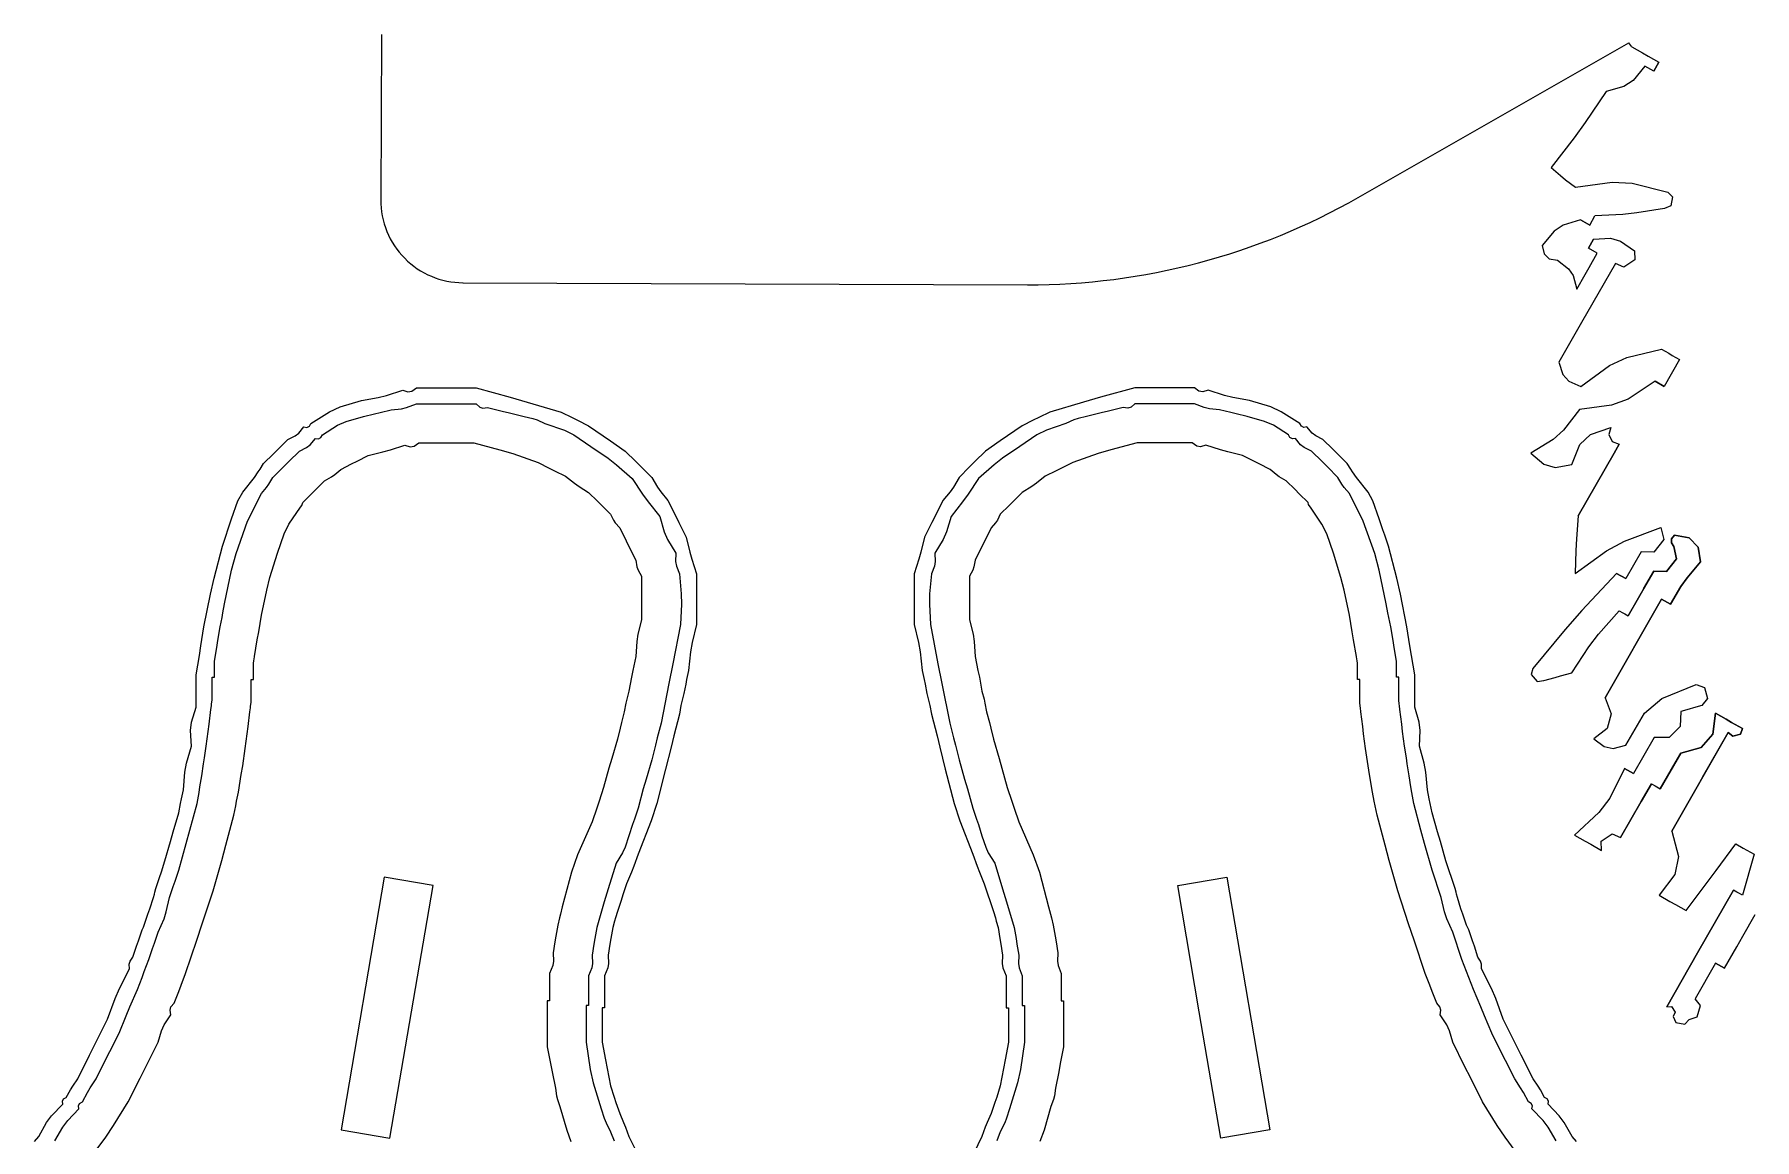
# Model space of a CAD drawing. Extents: x 345 to 1105, y -96 to 291.
# Drawn here: x 631.8 to 735.8, y 16.6 to 83.5 of the extents above; entities that cross this region are included whole.
import ezdxf

# ---------------------------------------------------------------- set-up
doc = ezdxf.new("R2010")
doc.units = 0
doc.header["$LTSCALE"] = 0.40404
doc.header["$MEASUREMENT"] = 0
doc.layers.get('0').update_dxf_attribs({"linetype": 'CONTINUOUS'})
doc.layers.add('2', color=7, linetype='CONTINUOUS', true_color=0xffffff)

msp = doc.modelspace()

# ---------------------------------------------------------------- linework, layer by layer
for p, q in [((728.42, 82.75), (728.23, 83)), ((728.42, 82.75), (729.07, 82.38)), ((729.07, 82.38), (729.4, 82.19)), ((729.2, 81.59), (728.49, 80.72)), ((729.74, 81.28), (729.2, 81.59)), ((729.4, 82.19), (730.05, 81.82)), ((730.05, 81.82), (729.74, 81.28)), ((729.74, 81.28), (730.05, 81.82)), ((730.05, 81.82), (729.74, 81.28)), ((727.94, 80.36), (726.87, 80.04)), ((728.49, 80.72), (727.94, 80.36)), ((726.87, 80.04), (725.6, 78.17)), ((725.6, 78.17), (724.93, 77.25)), ((724.93, 77.25), (723.54, 75.46)), ((723.54, 75.46), (724.11, 74.96)), ((724.11, 74.96), (724.4, 74.71)), ((724.4, 74.71), (725.01, 74.26)), ((725.01, 74.26), (727.23, 74.57)), ((727.23, 74.57), (728.43, 74.5)), ((728.43, 74.5), (730.6, 73.95)), ((730.6, 73.95), (730.88, 73.68)), ((730.4, 72.98), (728.73, 72.7)), ((730.77, 73.13), (730.4, 72.98)), ((730.88, 73.68), (730.77, 73.13)), ((724.26, 71.96), (723.71, 71.59)), ((725.32, 72.28), (724.26, 71.96)), ((725.87, 71.97), (725.32, 72.28)), ((725.32, 72.28), (725.87, 71.97)), ((725.87, 71.97), (725.32, 72.28)), ((725.87, 71.97), (726.18, 72.52)), ((727.88, 72.61), (726.18, 72.52)), ((728.73, 72.7), (727.88, 72.61)), ((723.71, 71.59), (723, 70.73)), ((725.79, 70.58), (726.1, 71.12)), ((726.1, 71.12), (725.79, 70.58)), ((725.79, 70.58), (726.1, 71.12)), ((726.1, 71.12), (727.13, 71.17)), ((727.13, 71.17), (727.73, 71)), ((727.73, 71), (728.58, 70.42)), ((723, 70.73), (723.11, 70.23)), ((723.11, 70.23), (723.42, 69.93)), ((723.42, 69.93), (723.93, 69.84)), ((723.93, 69.84), (724.59, 69.33)), ((726.33, 70.27), (725.79, 70.58)), ((725.84, 69.4), (726.33, 70.27)), ((728.59, 69.87), (727.93, 69.43)), ((728.58, 70.42), (728.59, 69.87)), ((724.59, 69.33), (724.87, 68.91)), ((724.87, 68.91), (725.09, 68.1)), ((725.09, 68.1), (725.59, 68.97)), ((725.59, 68.97), (725.84, 69.4)), ((727.42, 69.65), (726.06, 67.26)), ((727.93, 69.43), (727.42, 69.65)), ((726.06, 67.26), (725.37, 66.07)), ((725.37, 66.07), (724.01, 63.68)), ((724.01, 63.68), (724.24, 62.92)), ((727.07, 63.47), (728.12, 63.96)), ((728.12, 63.96), (730.21, 64.46)), ((730.21, 64.46), (730.65, 64.21)), ((731.3, 63.84), (730.37, 62.21)), ((730.65, 64.21), (730.86, 64.08)), ((730.86, 64.08), (731.3, 63.84)), ((724.24, 62.92), (724.6, 62.52)), ((724.6, 62.52), (725.33, 62.21)), ((725.33, 62.21), (727.07, 63.47)), ((729.83, 62.52), (728.19, 61.44)), ((730.37, 62.21), (729.83, 62.52)), ((729.83, 62.52), (730.37, 62.21)), ((730.37, 62.21), (729.83, 62.52)), ((728.19, 61.44), (727.19, 61.07)), ((725.25, 60.81), (724.28, 59.56)), ((727.19, 61.07), (725.25, 60.81)), ((724.28, 59.56), (723.65, 59)), ((725.92, 59.3), (727.15, 59.72)), ((727.15, 59.72), (727.02, 59.29)), ((723.65, 59), (722.31, 58.17)), ((724.79, 57.48), (725.27, 58.69)), ((725.27, 58.69), (725.92, 59.3)), ((727.02, 59.29), (727.23, 58.87)), ((727.23, 58.87), (727.66, 58.72)), ((727.66, 58.72), (727.35, 58.17)), ((727.35, 58.17), (727.66, 58.72)), ((727.66, 58.72), (727.35, 58.17)), ((722.31, 58.17), (723.09, 57.5)), ((723.09, 57.5), (723.77, 57.31)), ((723.77, 57.31), (724.79, 57.48)), ((727.35, 58.17), (725.18, 54.37)), ((725.18, 54.37), (727.35, 58.17)), ((727.35, 58.17), (725.18, 54.37)), ((725.18, 54.37), (725.06, 52.98)), ((727.97, 52.85), (730.18, 53.68)), ((730.18, 53.68), (730.35, 52.94)), ((730.82, 52.99), (730.99, 53.21)), ((730.99, 53.21), (730.82, 52.99)), ((730.99, 53.21), (731.89, 53.05)), ((731.89, 53.05), (730.99, 53.21)), ((725.02, 52.28), (724.98, 50.89)), ((724.98, 50.89), (726.89, 52.27)), ((725.06, 52.98), (725.02, 52.28)), ((726.89, 52.27), (727.97, 52.85)), ((728.98, 52.2), (728.05, 50.58)), ((729.74, 52.18), (728.98, 52.2)), ((730.35, 52.94), (729.74, 52.18)), ((730.81, 52.75), (730.82, 52.99)), ((730.82, 52.99), (730.81, 52.75)), ((730.95, 52.52), (730.81, 52.75)), ((730.81, 52.75), (730.95, 52.52)), ((731.13, 51.78), (730.95, 52.52)), ((730.95, 52.52), (731.13, 51.78)), ((731.89, 53.05), (732.44, 52.48)), ((732.44, 52.48), (731.89, 53.05)), ((732.44, 52.48), (732.58, 51.59)), ((732.58, 51.59), (732.44, 52.48)), ((728.82, 49.41), (729.75, 51.04)), ((729.75, 51.04), (728.82, 49.41)), ((728.82, 49.41), (729.75, 51.04)), ((729.75, 51.04), (729.13, 49.96)), ((729.13, 49.96), (729.75, 51.04)), ((729.75, 51.04), (729.13, 49.96)), ((729.75, 51.04), (730.51, 51.02)), ((730.51, 51.02), (729.75, 51.04)), ((730.51, 51.02), (731.13, 51.78)), ((731.13, 51.78), (730.51, 51.02)), ((732.58, 51.59), (731.76, 50.63)), ((731.76, 50.63), (732.58, 51.59)), ((727.5, 50.89), (725.4, 48.65)), ((728.05, 50.58), (727.5, 50.89)), ((727.5, 50.89), (728.05, 50.58)), ((728.05, 50.58), (727.5, 50.89)), ((731.39, 50.11), (730.76, 49.03)), ((730.76, 49.03), (731.39, 50.11)), ((731.76, 50.63), (731.39, 50.11)), ((731.39, 50.11), (731.76, 50.63)), ((730.22, 49.34), (726.81, 43.37)), ((726.81, 43.37), (730.22, 49.34)), ((730.22, 49.34), (726.81, 43.37)), ((728.2, 48.33), (728.82, 49.41)), ((728.82, 49.41), (728.2, 48.33)), ((728.2, 48.33), (728.82, 49.41)), ((730.76, 49.03), (730.22, 49.34)), ((730.22, 49.34), (730.76, 49.03)), ((730.76, 49.03), (730.22, 49.34)), ((725.4, 48.65), (724.39, 47.5)), ((726.4, 47.22), (727.66, 48.64)), ((727.66, 48.64), (727.88, 48.51)), ((727.88, 48.51), (727.99, 48.45)), ((727.99, 48.45), (728.2, 48.33)), ((724.39, 47.5), (722.43, 45.15)), ((725.82, 46.46), (726.4, 47.22)), ((724.79, 44.88), (725.82, 46.46)), ((722.43, 45.15), (722.32, 44.77)), ((722.32, 44.77), (722.7, 44.35)), ((724.11, 44.69), (724.79, 44.88)), ((722.7, 44.35), (723.09, 44.41)), ((723.09, 44.41), (723.77, 44.6)), ((723.77, 44.6), (724.11, 44.69)), ((730.23, 43.33), (732.31, 44.18)), ((732.31, 44.18), (732.81, 43.99)), ((732.81, 43.99), (732.99, 43.32)), ((726.81, 43.37), (727.17, 42.4)), ((729.19, 42.44), (730.23, 43.33)), ((731.89, 42.69), (731.38, 42.55)), ((732.15, 42.76), (731.89, 42.69)), ((732.66, 42.9), (732.15, 42.76)), ((732.99, 43.32), (732.66, 42.9)), ((727.17, 42.4), (726.92, 41.52)), ((728.05, 40.5), (729.19, 42.44)), ((731.35, 41.64), (730.67, 40.97)), ((731.38, 42.55), (731.35, 41.64)), ((733.32, 41.17), (733.48, 42.44)), ((733.48, 42.44), (733.32, 41.17)), ((733.48, 42.44), (734.13, 42.07)), ((734.13, 42.07), (733.48, 42.44)), ((734.13, 42.07), (734.45, 41.88)), ((734.45, 41.88), (734.13, 42.07)), ((734.45, 41.88), (735.11, 41.51)), ((735.11, 41.51), (734.45, 41.88)), ((726.92, 41.52), (726.11, 40.88)), ((726.11, 40.88), (726.75, 40.42)), ((729.76, 40.96), (728.52, 38.79)), ((730.67, 40.97), (729.76, 40.96)), ((734.25, 41.27), (730.84, 35.3)), ((730.84, 35.3), (734.25, 41.27)), ((734.25, 41.27), (730.84, 35.3)), ((732.62, 40.36), (733.32, 41.17)), ((733.32, 41.17), (732.62, 40.36)), ((732.7, 38.56), (734.25, 41.27)), ((734.25, 41.27), (732.7, 38.56)), ((732.7, 38.56), (734.25, 41.27)), ((734.52, 41.04), (734.25, 41.27)), ((734.25, 41.27), (734.52, 41.04)), ((735, 41.17), (734.52, 41.04)), ((734.52, 41.04), (735, 41.17)), ((735.11, 41.51), (735, 41.17)), ((735, 41.17), (735.11, 41.51)), ((726.75, 40.42), (727.28, 40.31)), ((727.28, 40.31), (728.05, 40.5)), ((730.14, 37.86), (731.38, 40.03)), ((731.38, 40.03), (730.14, 37.86)), ((730.14, 37.86), (731.38, 40.03)), ((731.38, 40.03), (730.76, 38.95)), ((730.76, 38.95), (731.38, 40.03)), ((731.38, 40.03), (730.76, 38.95)), ((731.38, 40.03), (732.62, 40.36)), ((732.62, 40.36), (731.38, 40.03)), ((727.97, 39.1), (727.08, 37.3)), ((728.52, 38.79), (727.97, 39.1)), ((727.97, 39.1), (728.52, 38.79)), ((728.52, 38.79), (727.97, 39.1)), ((728.98, 37.09), (729.6, 38.17)), ((729.6, 38.17), (728.98, 37.09)), ((728.98, 37.09), (729.6, 38.17)), ((729.6, 38.17), (729.82, 38.05)), ((729.82, 38.05), (729.93, 37.99)), ((729.93, 37.99), (730.14, 37.86)), ((726.43, 36.44), (724.95, 35.07)), ((727.08, 37.3), (726.43, 36.44)), ((727.74, 34.91), (728.98, 37.09)), ((728.98, 37.09), (727.74, 34.91)), ((727.74, 34.91), (728.98, 37.09)), ((724.95, 35.07), (725.6, 34.7)), ((725.6, 34.7), (725.93, 34.51)), ((725.93, 34.51), (726.58, 34.14)), ((726.57, 34.7), (727.23, 35.14)), ((726.58, 34.14), (726.57, 34.7)), ((727.23, 35.14), (727.74, 34.91)), ((730.84, 35.3), (731.24, 33.77)), ((733.51, 32.92), (734.72, 34.53)), ((734.72, 34.53), (735.15, 34.28)), ((731.24, 33.77), (731.02, 32.69)), ((735.15, 34.28), (735.37, 34.16)), ((735.37, 34.16), (735.81, 33.91)), ((735.81, 33.91), (735.53, 32.92)), ((731.02, 32.69), (730.07, 31.43)), ((732.91, 32.11), (733.51, 32.92)), ((735.39, 32.42), (735.11, 31.43)), ((735.53, 32.92), (735.39, 32.42)), ((730.07, 31.43), (730.72, 31.05)), ((731.7, 30.5), (732.91, 32.11)), ((734.57, 31.74), (732.4, 27.94)), ((732.4, 27.94), (734.57, 31.74)), ((734.57, 31.74), (732.4, 27.94)), ((734.78, 31.61), (734.57, 31.74)), ((734.89, 31.55), (734.78, 31.61)), ((735.11, 31.43), (734.89, 31.55)), ((730.72, 31.05), (731.05, 30.87)), ((731.05, 30.87), (731.7, 30.5)), ((735.14, 28.96), (735.88, 30.27)), ((734.02, 27.01), (734.77, 28.31)), ((734.77, 28.31), (735.14, 28.96)), ((732.4, 27.94), (730.54, 24.68)), ((730.54, 24.68), (732.4, 27.94)), ((732.4, 27.94), (730.54, 24.68)), ((733.48, 27.32), (732.24, 25.15)), ((733.48, 27.32), (734.02, 27.01)), ((734.02, 27.01), (733.48, 27.32)), ((733.48, 27.32), (734.02, 27.01)), ((732.57, 24.75), (732.24, 25.15)), ((730.54, 24.68), (730.82, 24.69)), ((730.82, 24.69), (731.04, 24.36)), ((731.04, 24.36), (730.92, 24.1)), ((730.92, 24.1), (731.07, 23.73)), ((731.89, 23.91), (732.38, 24.07)), ((732.38, 24.07), (732.57, 24.75)), ((731.07, 23.73), (731.62, 23.62)), ((731.62, 23.62), (731.89, 23.91))]:
    msp.add_line(p, q)
at = {"color": 0}
for p, q in [((651.55, 61.36), (652.56, 61.53)), ((652.56, 61.53), (653.07, 61.66)), ((653.07, 61.66), (654.05, 61.98)), ((654.05, 61.98), (654.37, 61.88)), ((654.37, 61.88), (654.61, 61.92)), ((654.61, 61.92), (654.88, 62.12)), ((654.88, 62.12), (656.33, 62.12)), ((656.33, 62.12), (657.05, 62.12)), ((657.05, 62.12), (658.49, 62.12)), ((658.49, 62.12), (660.55, 61.56)), ((660.55, 61.56), (661.58, 61.26)), ((696.28, 61.56), (695.25, 61.26)), ((698.34, 62.12), (696.28, 61.56)), ((699.79, 62.12), (698.34, 62.12)), ((700.51, 62.12), (699.79, 62.12)), ((701.95, 62.12), (700.51, 62.12)), ((702.23, 61.92), (701.95, 62.12)), ((702.46, 61.88), (702.23, 61.92)), ((702.79, 61.98), (702.46, 61.88)), ((703.77, 61.66), (702.79, 61.98)), ((704.27, 61.53), (703.77, 61.66)), ((705.29, 61.36), (704.27, 61.53)), ((648.49, 59.97), (649.63, 60.68)), ((649.63, 60.68), (650.26, 60.97)), ((650.26, 60.97), (651.55, 61.36)), ((661.58, 61.26), (663.63, 60.66)), ((663.63, 60.66), (664.3, 60.33)), ((693.2, 60.66), (692.53, 60.33)), ((695.25, 61.26), (693.2, 60.66)), ((706.57, 60.97), (705.29, 61.36)), ((707.21, 60.68), (706.57, 60.97)), ((708.34, 59.97), (707.21, 60.68)), ((647.55, 59.21), (647.76, 59.37)), ((647.76, 59.37), (648.07, 59.76)), ((648.07, 59.76), (648.26, 59.73)), ((648.26, 59.73), (648.41, 59.8)), ((648.41, 59.8), (648.49, 59.97)), ((664.3, 60.33), (664.63, 60.16)), ((664.63, 60.16), (665.3, 59.83)), ((665.3, 59.83), (666.19, 59.22)), ((691.53, 59.83), (690.64, 59.22)), ((692.2, 60.16), (691.53, 59.83)), ((692.53, 60.33), (692.2, 60.16)), ((708.43, 59.8), (708.34, 59.97)), ((708.58, 59.73), (708.43, 59.8)), ((708.76, 59.76), (708.58, 59.73)), ((709.07, 59.37), (708.76, 59.76)), ((709.29, 59.21), (709.07, 59.37)), ((646.23, 58.12), (646.52, 58.41)), ((646.52, 58.41), (647.1, 59)), ((647.1, 59), (647.55, 59.21)), ((666.19, 59.22), (666.63, 58.91)), ((666.63, 58.91), (667.52, 58.3)), ((667.52, 58.3), (668.16, 57.66)), ((689.31, 58.3), (688.67, 57.66)), ((690.2, 58.91), (689.31, 58.3)), ((690.64, 59.22), (690.2, 58.91)), ((709.73, 59), (709.29, 59.21)), ((710.32, 58.41), (709.73, 59)), ((710.61, 58.12), (710.32, 58.41)), ((645.42, 57.2), (645.64, 57.54)), ((645.64, 57.54), (646.23, 58.12)), ((668.16, 57.66), (668.48, 57.34)), ((668.48, 57.34), (669.12, 56.7)), ((688.35, 57.34), (687.71, 56.7)), ((688.67, 57.66), (688.35, 57.34)), ((711.19, 57.54), (710.61, 58.12)), ((711.41, 57.2), (711.19, 57.54)), ((644.37, 55.81), (645.09, 56.7)), ((645.09, 56.7), (645.31, 57.04)), ((645.31, 57.04), (645.42, 57.2)), ((669.12, 56.7), (669.46, 56.12)), ((687.71, 56.7), (687.38, 56.12)), ((711.52, 57.04), (711.41, 57.2)), ((711.75, 56.7), (711.52, 57.04)), ((712.46, 55.81), (711.75, 56.7)), ((643.7, 54.2), (644.08, 55.28)), ((644.08, 55.28), (644.37, 55.81)), ((669.46, 56.12), (669.66, 55.83)), ((669.66, 55.83), (670.09, 55.31)), ((670.09, 55.31), (670.54, 54.43)), ((686.74, 55.31), (686.3, 54.43)), ((687.18, 55.83), (686.74, 55.31)), ((687.38, 56.12), (687.18, 55.83)), ((712.75, 55.28), (712.46, 55.81)), ((713.14, 54.2), (712.75, 55.28)), ((643.48, 53.54), (643.7, 54.2)), ((670.54, 54.43), (670.76, 53.98)), ((686.3, 54.43), (686.07, 53.98)), ((713.36, 53.54), (713.14, 54.2)), ((643.14, 52.54), (643.37, 53.2)), ((643.37, 53.2), (643.48, 53.54)), ((670.76, 53.98), (671.2, 53.09)), ((671.2, 53.09), (671.43, 52.19)), ((685.63, 53.09), (685.41, 52.19)), ((686.07, 53.98), (685.63, 53.09)), ((713.47, 53.2), (713.36, 53.54)), ((713.69, 52.54), (713.47, 53.2)), ((642.64, 50.61), (643.14, 52.54)), ((671.43, 52.19), (671.55, 51.75)), ((685.41, 52.19), (685.28, 51.75)), ((714.2, 50.61), (713.69, 52.54)), ((671.55, 51.75), (671.83, 50.87)), ((685.28, 51.75), (685, 50.87)), ((642.42, 49.63), (642.64, 50.61)), ((671.83, 50.87), (671.83, 49.65)), ((685, 50.87), (685, 49.65)), ((714.42, 49.63), (714.2, 50.61)), ((642.03, 47.67), (642.42, 49.63)), ((671.83, 49.65), (671.83, 49.03)), ((671.83, 49.03), (671.83, 47.81)), ((685, 49.65), (685, 49.03)), ((685, 49.03), (685, 47.81)), ((714.8, 47.67), (714.42, 49.63)), ((641.84, 46.51), (642.03, 47.67)), ((671.83, 47.81), (671.57, 46.71)), ((685, 47.81), (685.26, 46.71)), ((714.99, 46.51), (714.8, 47.67)), ((641.55, 44.76), (641.75, 45.92)), ((641.75, 45.92), (641.84, 46.51)), ((671.47, 46.15), (671.34, 45.03)), ((671.57, 46.71), (671.47, 46.15)), ((685.26, 46.71), (685.36, 46.15)), ((685.36, 46.15), (685.49, 45.03)), ((715.09, 45.92), (714.99, 46.51)), ((715.29, 44.76), (715.09, 45.92)), ((641.55, 43.98), (641.55, 44.76)), ((671.34, 45.03), (671.23, 44.48)), ((685.49, 45.03), (685.6, 44.48)), ((715.29, 43.98), (715.29, 44.76)), ((641.55, 43.59), (641.55, 43.98)), ((671.18, 44.2), (671.07, 43.64)), ((671.23, 44.48), (671.18, 44.2)), ((685.6, 44.48), (685.66, 44.2)), ((685.66, 44.2), (685.77, 43.64)), ((715.29, 43.59), (715.29, 43.98)), ((641.28, 41.9), (641.55, 42.81)), ((641.55, 42.81), (641.55, 43.59)), ((670.88, 42.9), (670.79, 42.39)), ((670.94, 43.15), (670.88, 42.9)), ((671.07, 43.64), (670.94, 43.15)), ((685.77, 43.64), (685.89, 43.15)), ((685.89, 43.15), (685.95, 42.9)), ((685.95, 42.9), (686.05, 42.39)), ((715.29, 42.81), (715.29, 43.59)), ((715.55, 41.9), (715.29, 42.81)), ((641.22, 41.4), (641.28, 41.9)), ((670.79, 42.39), (670.45, 41.06)), ((686.05, 42.39), (686.38, 41.06)), ((715.61, 41.4), (715.55, 41.9)), ((641.27, 40.45), (641.22, 41.4)), ((670.45, 41.06), (670.29, 40.39)), ((686.38, 41.06), (686.55, 40.39)), ((715.57, 40.45), (715.61, 41.4)), ((640.98, 39.42), (641.27, 40.45)), ((670.29, 40.39), (669.95, 39.06)), ((686.55, 40.39), (686.88, 39.06)), ((715.86, 39.42), (715.57, 40.45)), ((640.78, 37.81), (640.88, 38.88)), ((640.88, 38.88), (640.98, 39.42)), ((669.95, 39.06), (669.42, 36.97)), ((686.88, 39.06), (687.42, 36.97)), ((715.95, 38.88), (715.86, 39.42)), ((716.05, 37.81), (715.95, 38.88)), ((640.67, 37.25), (640.78, 37.81)), ((716.16, 37.25), (716.05, 37.81)), ((640.5, 36.42), (640.61, 36.98)), ((640.61, 36.98), (640.67, 37.25)), ((669.42, 36.97), (669.08, 35.93)), ((687.42, 36.97), (687.75, 35.93)), ((716.22, 36.98), (716.16, 37.25)), ((716.33, 36.42), (716.22, 36.98)), ((640.16, 35.26), (640.5, 36.42)), ((669.08, 35.93), (668.29, 33.92)), ((687.75, 35.93), (688.55, 33.92)), ((716.67, 35.26), (716.33, 36.42)), ((639.67, 33.5), (640, 34.67)), ((640, 34.67), (640.16, 35.26)), ((716.84, 34.67), (716.67, 35.26)), ((717.16, 33.5), (716.84, 34.67)), ((639.45, 32.84), (639.67, 33.5)), ((668.29, 33.92), (668.03, 33.19)), ((688.55, 33.92), (688.8, 33.19)), ((717.39, 32.84), (717.16, 33.5)), ((639.11, 31.84), (639.34, 32.5)), ((639.34, 32.5), (639.45, 32.84)), ((667.89, 32.83), (667.59, 32.11)), ((668.03, 33.19), (667.89, 32.83)), ((688.8, 33.19), (688.94, 32.83)), ((688.94, 32.83), (689.24, 32.11)), ((717.5, 32.5), (717.39, 32.84)), ((717.72, 31.84), (717.5, 32.5)), ((638.75, 30.61), (638.98, 31.28)), ((638.98, 31.28), (639.03, 31.5)), ((639.03, 31.5), (639.06, 31.61)), ((639.06, 31.61), (639.11, 31.84)), ((667.37, 31.45), (667.26, 31.11)), ((667.59, 32.11), (667.37, 31.45)), ((689.24, 32.11), (689.46, 31.45)), ((689.46, 31.45), (689.58, 31.11)), ((717.78, 31.61), (717.72, 31.84)), ((717.8, 31.5), (717.78, 31.61)), ((717.86, 31.28), (717.8, 31.5)), ((718.08, 30.61), (717.86, 31.28)), ((638.42, 29.61), (638.64, 30.28)), ((638.64, 30.28), (638.75, 30.61)), ((667.04, 30.45), (666.93, 30.06)), ((667.26, 31.11), (667.04, 30.45)), ((689.58, 31.11), (689.8, 30.45)), ((689.8, 30.45), (689.91, 30.06)), ((718.19, 30.28), (718.08, 30.61)), ((718.42, 29.61), (718.19, 30.28)), ((638.06, 28.67), (638.28, 29.34)), ((638.28, 29.34), (638.34, 29.45)), ((638.34, 29.45), (638.36, 29.5)), ((638.36, 29.5), (638.42, 29.61)), ((666.76, 29.47), (666.65, 28.81)), ((666.87, 29.86), (666.76, 29.47)), ((666.93, 30.06), (666.87, 29.86)), ((689.91, 30.06), (689.96, 29.86)), ((689.96, 29.86), (690.08, 29.47)), ((690.08, 29.47), (690.19, 28.81)), ((718.47, 29.5), (718.42, 29.61)), ((718.5, 29.45), (718.47, 29.5)), ((718.55, 29.34), (718.5, 29.45)), ((718.78, 28.67), (718.55, 29.34)), ((637.72, 27.67), (637.95, 28.34)), ((637.95, 28.34), (638.06, 28.67)), ((666.59, 28.47), (666.48, 27.81)), ((666.65, 28.81), (666.59, 28.47)), ((690.19, 28.81), (690.24, 28.47)), ((690.24, 28.47), (690.35, 27.81)), ((718.89, 28.34), (718.78, 28.67)), ((719.11, 27.67), (718.89, 28.34)), ((637.51, 27.26), (637.56, 27.43)), ((637.52, 26.97), (637.51, 27.26)), ((637.56, 27.43), (637.72, 27.67)), ((666.51, 27.3), (666.47, 27.03)), ((666.48, 27.81), (666.51, 27.3)), ((690.35, 27.81), (690.32, 27.3)), ((690.32, 27.3), (690.37, 27.03)), ((719.27, 27.43), (719.11, 27.67)), ((719.32, 27.26), (719.27, 27.43)), ((719.32, 26.97), (719.32, 27.26)), ((636.92, 25.79), (637.52, 26.97)), ((666.47, 27.03), (666.27, 26.56)), ((666.27, 26.56), (666.27, 25.78)), ((690.37, 27.03), (690.56, 26.56)), ((690.56, 26.56), (690.56, 25.78)), ((719.92, 25.79), (719.32, 26.97)), ((636.2, 23.92), (636.65, 25.17)), ((636.65, 25.17), (636.92, 25.79)), ((666.27, 25.78), (666.27, 25.39)), ((666.27, 25.39), (666.27, 24.61)), ((690.56, 25.78), (690.56, 25.39)), ((690.56, 25.39), (690.56, 24.61)), ((720.19, 25.17), (719.92, 25.79)), ((720.64, 23.92), (720.19, 25.17)), ((666.19, 24.61), (666.13, 24.61)), ((666.13, 24.61), (666.13, 23.78)), ((666.22, 24.61), (666.19, 24.61)), ((666.27, 24.61), (666.22, 24.61)), ((690.56, 24.61), (690.62, 24.61)), ((690.62, 24.61), (690.64, 24.61)), ((690.64, 24.61), (690.7, 24.61)), ((690.7, 24.61), (690.7, 23.78)), ((635.47, 22.47), (636.2, 23.92)), ((666.13, 23.78), (666.13, 23.36)), ((666.13, 23.36), (666.13, 22.53)), ((690.7, 23.78), (690.7, 23.36)), ((690.7, 23.36), (690.7, 22.53)), ((721.36, 22.47), (720.64, 23.92)), ((635.11, 21.75), (635.47, 22.47)), ((666.13, 22.53), (666.33, 21.47)), ((690.7, 22.53), (690.5, 21.47)), ((721.72, 21.75), (721.36, 22.47)), ((634.39, 20.31), (635.11, 21.75)), ((666.33, 21.47), (666.43, 20.95)), ((666.43, 20.95), (666.62, 19.89)), ((690.41, 20.95), (690.21, 19.89)), ((690.5, 21.47), (690.41, 20.95)), ((722.44, 20.31), (721.72, 21.75)), ((633.95, 19.66), (634.09, 19.88)), ((634.09, 19.88), (634.39, 20.31)), ((666.62, 19.89), (666.84, 19.22)), ((690.21, 19.89), (689.99, 19.22)), ((722.75, 19.88), (722.44, 20.31)), ((722.89, 19.66), (722.75, 19.88)), ((632.81, 18.08), (633.49, 18.78)), ((633.46, 18.96), (633.53, 19.11)), ((633.49, 18.78), (633.46, 18.96)), ((633.53, 19.11), (633.7, 19.19)), ((633.7, 19.19), (633.95, 19.66)), ((666.84, 19.22), (666.95, 18.89)), ((666.95, 18.89), (667.18, 18.22)), ((689.88, 18.89), (689.66, 18.22)), ((689.99, 19.22), (689.88, 18.89)), ((723.14, 19.19), (722.89, 19.66)), ((723.3, 19.11), (723.14, 19.19)), ((723.38, 18.96), (723.3, 19.11)), ((723.35, 18.78), (723.38, 18.96)), ((724.02, 18.08), (723.35, 18.78)), ((632.51, 17.68), (632.81, 18.08)), ((667.18, 18.22), (667.42, 17.68)), ((689.66, 18.22), (689.41, 17.68)), ((724.32, 17.68), (724.02, 18.08)), ((631.77, 16.53), (632.03, 16.83)), ((632.03, 16.83), (632.51, 17.68)), ((667.42, 17.68), (667.54, 17.4)), ((667.54, 17.4), (667.73, 16.83)), ((667.73, 16.83), (668.23, 15.83)), ((689.1, 16.83), (688.6, 15.83)), ((689.3, 17.4), (689.1, 16.83)), ((689.41, 17.68), (689.3, 17.4)), ((724.81, 16.83), (724.32, 17.68)), ((725.07, 16.53), (724.81, 16.83))]:
    msp.add_line(p, q, dxfattribs=at)
at = {"color": 1}
for p, q in [((650.63, 60.09), (651.69, 60.38)), ((651.69, 60.38), (652.35, 60.55)), ((652.35, 60.55), (652.69, 60.63)), ((652.69, 60.63), (653.35, 60.8)), ((653.35, 60.8), (653.98, 60.86)), ((653.98, 60.86), (654.29, 60.93)), ((654.29, 60.93), (654.88, 61.15)), ((654.88, 61.15), (656.33, 61.15)), ((656.33, 61.15), (657.05, 61.15)), ((657.05, 61.15), (658.49, 61.15)), ((658.49, 61.15), (658.71, 60.96)), ((658.71, 60.96), (658.9, 60.9)), ((658.9, 60.9), (659.19, 60.94)), ((659.19, 60.94), (660.08, 60.72)), ((660.08, 60.72), (660.52, 60.61)), ((660.52, 60.61), (661.41, 60.38)), ((661.41, 60.38), (661.93, 60.27)), ((695.42, 60.38), (694.91, 60.27)), ((696.31, 60.61), (695.42, 60.38)), ((696.76, 60.72), (696.31, 60.61)), ((697.65, 60.94), (696.76, 60.72)), ((697.93, 60.9), (697.65, 60.94)), ((698.12, 60.96), (697.93, 60.9)), ((698.34, 61.15), (698.12, 60.96)), ((699.79, 61.15), (698.34, 61.15)), ((700.51, 61.15), (699.79, 61.15)), ((701.95, 61.15), (700.51, 61.15)), ((702.54, 60.93), (701.95, 61.15)), ((702.86, 60.86), (702.54, 60.93)), ((703.48, 60.8), (702.86, 60.86)), ((704.15, 60.63), (703.48, 60.8)), ((704.48, 60.55), (704.15, 60.63)), ((705.15, 60.38), (704.48, 60.55)), ((706.2, 60.09), (705.15, 60.38)), ((649.19, 59.27), (650.11, 59.86)), ((650.11, 59.86), (650.63, 60.09)), ((661.93, 60.27), (662.18, 60.19)), ((662.18, 60.19), (662.66, 59.97)), ((662.66, 59.97), (663.84, 59.57)), ((663.84, 59.57), (664.41, 59.28)), ((693, 59.57), (692.42, 59.28)), ((694.17, 59.97), (693, 59.57)), ((694.65, 60.19), (694.17, 59.97)), ((694.91, 60.27), (694.65, 60.19)), ((706.73, 59.86), (706.2, 60.09)), ((707.65, 59.27), (706.73, 59.86)), ((647.16, 57.66), (647.8, 58.3)), ((647.8, 58.3), (648.24, 58.51)), ((648.24, 58.51), (648.46, 58.68)), ((648.46, 58.68), (648.77, 59.06)), ((648.77, 59.06), (648.95, 59.03)), ((648.95, 59.03), (649.1, 59.11)), ((649.1, 59.11), (649.19, 59.27)), ((652.86, 58.25), (653.31, 58.37)), ((653.31, 58.37), (654.19, 58.65)), ((654.19, 58.65), (654.51, 58.55)), ((654.51, 58.55), (654.75, 58.59)), ((654.75, 58.59), (655.02, 58.79)), ((655.02, 58.79), (656.35, 58.79)), ((656.35, 58.79), (657.02, 58.79)), ((657.02, 58.79), (658.35, 58.79)), ((658.35, 58.79), (659.93, 58.38)), ((659.93, 58.38), (660.71, 58.15)), ((664.41, 59.28), (665.44, 58.58)), ((665.44, 58.58), (666.49, 57.86)), ((691.39, 58.58), (690.35, 57.86)), ((692.42, 59.28), (691.39, 58.58)), ((696.9, 58.38), (696.12, 58.15)), ((698.48, 58.79), (696.9, 58.38)), ((699.81, 58.79), (698.48, 58.79)), ((700.48, 58.79), (699.81, 58.79)), ((701.81, 58.79), (700.48, 58.79)), ((702.09, 58.59), (701.81, 58.79)), ((702.32, 58.55), (702.09, 58.59)), ((702.65, 58.65), (702.32, 58.55)), ((703.53, 58.37), (702.65, 58.65)), ((703.97, 58.25), (703.53, 58.37)), ((707.73, 59.11), (707.65, 59.27)), ((707.88, 59.03), (707.73, 59.11)), ((708.07, 59.06), (707.88, 59.03)), ((708.38, 58.68), (708.07, 59.06)), ((708.59, 58.51), (708.38, 58.68)), ((709.04, 58.3), (708.59, 58.51)), ((709.68, 57.66), (709.04, 58.3)), ((646.2, 56.7), (646.84, 57.34)), ((646.84, 57.34), (647.16, 57.66)), ((650.3, 57.19), (650.96, 57.52)), ((650.96, 57.52), (651.3, 57.69)), ((651.3, 57.69), (651.96, 58.02)), ((651.96, 58.02), (652.86, 58.25)), ((660.71, 58.15), (662.24, 57.61)), ((662.24, 57.61), (662.91, 57.27)), ((662.91, 57.27), (663.24, 57.11)), ((666.49, 57.86), (666.99, 57.47)), ((666.99, 57.47), (667.94, 56.63)), ((689.84, 57.47), (688.89, 56.63)), ((690.35, 57.86), (689.84, 57.47)), ((693.92, 57.27), (693.59, 57.11)), ((694.59, 57.61), (693.92, 57.27)), ((696.12, 58.15), (694.59, 57.61)), ((704.87, 58.02), (703.97, 58.25)), ((705.54, 57.69), (704.87, 58.02)), ((705.87, 57.52), (705.54, 57.69)), ((706.54, 57.19), (705.87, 57.52)), ((710, 57.34), (709.68, 57.66)), ((710.64, 56.7), (710, 57.34)), ((645.82, 56.09), (645.96, 56.29)), ((645.96, 56.29), (646.2, 56.7)), ((648.8, 55.97), (649.32, 56.49)), ((649.32, 56.49), (649.74, 56.73)), ((649.74, 56.73), (649.94, 56.87)), ((649.94, 56.87), (650.3, 57.19)), ((663.24, 57.11), (663.91, 56.77)), ((663.91, 56.77), (664.45, 56.36)), ((664.45, 56.36), (664.73, 56.16)), ((667.94, 56.63), (668.57, 55.69)), ((688.89, 56.63), (688.27, 55.69)), ((692.39, 56.36), (692.11, 56.16)), ((692.92, 56.77), (692.39, 56.36)), ((693.59, 57.11), (692.92, 56.77)), ((706.9, 56.87), (706.54, 57.19)), ((707.09, 56.73), (706.9, 56.87)), ((707.51, 56.49), (707.09, 56.73)), ((708.04, 55.97), (707.51, 56.49)), ((710.87, 56.29), (710.64, 56.7)), ((711.01, 56.09), (710.87, 56.29)), ((645.17, 55.06), (645.5, 55.73)), ((645.5, 55.73), (645.82, 56.09)), ((647.97, 55.06), (648.01, 55.18)), ((648.01, 55.18), (648.53, 55.7)), ((648.53, 55.7), (648.8, 55.97)), ((664.73, 56.16), (665.3, 55.8)), ((665.3, 55.8), (665.83, 55.27)), ((665.83, 55.27), (666.09, 55.01)), ((668.57, 55.69), (668.9, 55.23)), ((668.9, 55.23), (669.61, 54.34)), ((687.93, 55.23), (687.23, 54.34)), ((688.27, 55.69), (687.93, 55.23)), ((691.01, 55.27), (690.74, 55.01)), ((691.53, 55.8), (691.01, 55.27)), ((692.11, 56.16), (691.53, 55.8)), ((708.3, 55.7), (708.04, 55.97)), ((708.83, 55.18), (708.3, 55.7)), ((708.86, 55.06), (708.83, 55.18)), ((711.33, 55.73), (711.01, 56.09)), ((711.66, 55.06), (711.33, 55.73)), ((644.67, 54.06), (645, 54.73)), ((645, 54.73), (645.17, 55.06)), ((647.17, 53.87), (647.87, 54.9)), ((647.87, 54.9), (647.94, 55)), ((647.94, 55), (647.97, 55.06)), ((666.09, 55.01), (666.62, 54.48)), ((666.62, 54.48), (666.8, 54.12)), ((666.8, 54.12), (666.91, 53.95)), ((669.61, 54.34), (669.87, 53.41)), ((687.23, 54.34), (686.96, 53.41)), ((690.04, 54.12), (689.92, 53.95)), ((690.21, 54.48), (690.04, 54.12)), ((690.74, 55.01), (690.21, 54.48)), ((708.89, 55), (708.86, 55.06)), ((708.97, 54.9), (708.89, 55)), ((709.67, 53.87), (708.97, 54.9)), ((711.83, 54.73), (711.66, 55.06)), ((712.16, 54.06), (711.83, 54.73)), ((643.97, 52.11), (644.67, 54.06)), ((646.48, 52.12), (646.88, 53.29)), ((646.88, 53.29), (647.17, 53.87)), ((666.91, 53.95), (667.18, 53.65)), ((667.18, 53.65), (667.57, 52.87)), ((669.87, 53.41), (670.07, 52.95)), ((686.96, 53.41), (686.76, 52.95)), ((689.66, 53.65), (689.27, 52.87)), ((689.92, 53.95), (689.66, 53.65)), ((709.96, 53.29), (709.67, 53.87)), ((710.36, 52.12), (709.96, 53.29)), ((712.86, 52.11), (712.16, 54.06)), ((643.69, 51.1), (643.97, 52.11)), ((646.02, 50.64), (646.48, 52.12)), ((667.57, 52.87), (667.76, 52.48)), ((667.76, 52.48), (668.15, 51.7)), ((670.07, 52.95), (670.58, 52.12)), ((670.58, 52.12), (670.56, 51.61)), ((686.76, 52.95), (686.25, 52.12)), ((686.25, 52.12), (686.27, 51.61)), ((689.08, 52.48), (688.69, 51.7)), ((689.27, 52.87), (689.08, 52.48)), ((710.81, 50.64), (710.36, 52.12)), ((713.14, 51.1), (712.86, 52.11)), ((643.28, 49.06), (643.69, 51.1)), ((668.15, 51.7), (668.22, 51.3)), ((668.22, 51.3), (668.29, 51.09)), ((668.29, 51.09), (668.5, 50.73)), ((670.56, 51.61), (670.61, 51.34)), ((670.61, 51.34), (670.79, 50.87)), ((686.23, 51.34), (686.05, 50.87)), ((686.27, 51.61), (686.23, 51.34)), ((688.54, 51.09), (688.34, 50.73)), ((688.61, 51.3), (688.54, 51.09)), ((688.69, 51.7), (688.61, 51.3)), ((713.55, 49.06), (713.14, 51.1)), ((645.83, 49.88), (646.02, 50.64)), ((668.5, 50.73), (668.5, 49.67)), ((670.79, 50.87), (670.9, 49.65)), ((686.05, 50.87), (685.93, 49.65)), ((688.34, 50.73), (688.34, 49.67)), ((711.01, 49.88), (710.81, 50.64)), ((643.17, 48.51), (643.28, 49.06)), ((645.5, 48.37), (645.83, 49.88)), ((668.5, 49.67), (668.5, 49.15)), ((668.5, 49.15), (668.5, 48.09)), ((670.92, 49.03), (670.86, 47.81)), ((670.9, 49.65), (670.92, 49.03)), ((685.93, 49.65), (685.92, 49.03)), ((685.92, 49.03), (685.98, 47.81)), ((688.34, 49.67), (688.34, 49.15)), ((688.34, 49.15), (688.34, 48.09)), ((711.33, 48.37), (711.01, 49.88)), ((713.66, 48.51), (713.55, 49.06)), ((643, 47.67), (643.12, 48.23)), ((643.12, 48.23), (643.17, 48.51)), ((645.34, 47.37), (645.5, 48.37)), ((668.5, 48.09), (668.28, 47.22)), ((688.34, 48.09), (688.56, 47.22)), ((711.5, 47.37), (711.33, 48.37)), ((713.72, 48.23), (713.66, 48.51)), ((713.83, 47.67), (713.72, 48.23)), ((642.8, 46.42), (642.86, 46.84)), ((642.86, 46.84), (643, 47.67)), ((645.09, 45.87), (645.25, 46.87)), ((645.25, 46.87), (645.34, 47.37)), ((668.28, 47.22), (668.21, 46.77)), ((670.86, 47.81), (670.4, 45.42)), ((685.98, 47.81), (686.43, 45.42)), ((688.56, 47.22), (688.63, 46.77)), ((711.58, 46.87), (711.5, 47.37)), ((711.75, 45.87), (711.58, 46.87)), ((713.97, 46.84), (713.83, 47.67)), ((714.04, 46.42), (713.97, 46.84)), ((642.66, 45.59), (642.8, 46.42)), ((645.06, 45.7), (645.09, 45.87)), ((668.15, 45.87), (667.98, 45.03)), ((668.21, 46.77), (668.15, 45.87)), ((688.63, 46.77), (688.69, 45.87)), ((688.69, 45.87), (688.85, 45.03)), ((711.77, 45.7), (711.75, 45.87)), ((714.18, 45.59), (714.04, 46.42)), ((642.66, 45.2), (642.66, 45.59)), ((642.66, 45.01), (642.66, 45.2)), ((642.66, 44.62), (642.66, 45.01)), ((645.02, 45.45), (645.05, 45.62)), ((645.02, 45.06), (645.02, 45.45)), ((645.02, 44.87), (645.02, 45.06)), ((645.02, 44.48), (645.02, 44.87)), ((645.05, 45.62), (645.06, 45.7)), ((667.98, 45.03), (667.9, 44.62)), ((670.4, 45.42), (670.16, 44.23)), ((686.43, 45.42), (686.67, 44.23)), ((688.85, 45.03), (688.94, 44.62)), ((711.79, 45.62), (711.77, 45.7)), ((711.82, 45.45), (711.79, 45.62)), ((711.82, 45.06), (711.82, 45.45)), ((711.82, 44.87), (711.82, 45.06)), ((711.82, 44.48), (711.82, 44.87)), ((714.18, 45.2), (714.18, 45.59)), ((714.18, 45.01), (714.18, 45.2)), ((714.18, 44.62), (714.18, 45.01)), ((642.52, 44.06), (642.52, 44.62)), ((642.52, 44.62), (642.57, 44.62)), ((642.52, 43.78), (642.52, 44.06)), ((642.52, 43.23), (642.52, 43.78)), ((642.57, 44.62), (642.6, 44.62)), ((642.6, 44.62), (642.66, 44.62)), ((644.88, 43.92), (644.88, 44.48)), ((644.88, 44.48), (644.93, 44.48)), ((644.88, 43.64), (644.88, 43.92)), ((644.93, 44.48), (644.96, 44.48)), ((644.96, 44.48), (645.02, 44.48)), ((667.73, 43.78), (667.61, 43.29)), ((667.9, 44.62), (667.73, 43.78)), ((670.16, 44.23), (669.68, 41.84)), ((686.67, 44.23), (687.16, 41.84)), ((688.94, 44.62), (689.1, 43.78)), ((689.1, 43.78), (689.23, 43.29)), ((711.87, 44.48), (711.82, 44.48)), ((711.9, 44.48), (711.87, 44.48)), ((711.96, 44.48), (711.9, 44.48)), ((711.96, 43.92), (711.96, 44.48)), ((711.96, 43.64), (711.96, 43.92)), ((714.23, 44.62), (714.18, 44.62)), ((714.26, 44.62), (714.23, 44.62)), ((714.32, 44.62), (714.26, 44.62)), ((714.32, 44.06), (714.32, 44.62)), ((714.32, 43.78), (714.32, 44.06)), ((714.32, 43.23), (714.32, 43.78)), ((642.34, 41.78), (642.45, 42.67)), ((642.45, 42.67), (642.48, 42.89)), ((642.48, 42.89), (642.49, 43.01)), ((642.49, 43.01), (642.52, 43.23)), ((644.81, 42.53), (644.84, 42.76)), ((644.84, 42.76), (644.85, 42.87)), ((644.85, 42.87), (644.88, 43.09)), ((644.88, 43.09), (644.88, 43.64)), ((667.55, 43.04), (667.45, 42.53)), ((667.61, 43.29), (667.55, 43.04)), ((689.23, 43.29), (689.28, 43.04)), ((689.28, 43.04), (689.38, 42.53)), ((711.96, 43.09), (711.96, 43.64)), ((711.98, 42.87), (711.96, 43.09)), ((712, 42.76), (711.98, 42.87)), ((712.02, 42.53), (712, 42.76)), ((714.34, 43.01), (714.32, 43.23)), ((714.36, 42.89), (714.34, 43.01)), ((714.39, 42.67), (714.36, 42.89)), ((714.5, 41.78), (714.39, 42.67)), ((642.28, 41.34), (642.34, 41.78)), ((644.64, 41.2), (644.7, 41.64)), ((644.7, 41.64), (644.81, 42.53)), ((667.29, 41.87), (667.2, 41.53)), ((667.45, 42.53), (667.29, 41.87)), ((669.68, 41.84), (669.45, 40.95)), ((687.16, 41.84), (687.38, 40.95)), ((689.38, 42.53), (689.55, 41.87)), ((689.55, 41.87), (689.63, 41.53)), ((712.14, 41.64), (712.02, 42.53)), ((712.19, 41.2), (712.14, 41.64)), ((714.55, 41.34), (714.5, 41.78)), ((642.17, 40.45), (642.28, 41.34)), ((644.53, 40.31), (644.64, 41.2)), ((667.04, 40.87), (666.7, 39.7)), ((667.2, 41.53), (667.04, 40.87)), ((669.45, 40.95), (669.34, 40.51)), ((687.38, 40.95), (687.49, 40.51)), ((689.63, 41.53), (689.8, 40.87)), ((689.8, 40.87), (690.13, 39.7)), ((712.3, 40.31), (712.19, 41.2)), ((714.66, 40.45), (714.55, 41.34)), ((642, 39.37), (642.06, 39.73)), ((642.06, 39.73), (642.17, 40.45)), ((644.37, 39.25), (644.53, 40.31)), ((666.7, 39.7), (666.53, 39.12)), ((669.12, 39.62), (668.78, 38.45)), ((669.34, 40.51), (669.12, 39.62)), ((687.49, 40.51), (687.71, 39.62)), ((687.71, 39.62), (688.05, 38.45)), ((690.13, 39.7), (690.3, 39.12)), ((712.47, 39.25), (712.3, 40.31)), ((714.78, 39.73), (714.66, 40.45)), ((714.83, 39.37), (714.78, 39.73)), ((641.78, 37.98), (641.89, 38.64)), ((641.89, 38.64), (642, 39.37)), ((644.12, 37.67), (644.28, 38.73)), ((644.28, 38.73), (644.37, 39.25)), ((666.53, 39.12), (666.2, 37.95)), ((690.3, 39.12), (690.63, 37.95)), ((712.55, 38.73), (712.47, 39.25)), ((712.72, 37.67), (712.55, 38.73)), ((714.94, 38.64), (714.83, 39.37)), ((715.05, 37.98), (714.94, 38.64)), ((641.61, 36.98), (641.73, 37.64)), ((641.73, 37.64), (641.78, 37.98)), ((644, 37.12), (644.12, 37.67)), ((666.2, 37.95), (665.93, 37.12)), ((668.61, 37.87), (668.29, 36.7)), ((668.78, 38.45), (668.61, 37.87)), ((688.05, 38.45), (688.22, 37.87)), ((688.22, 37.87), (688.55, 36.7)), ((690.63, 37.95), (690.91, 37.12)), ((712.83, 37.12), (712.72, 37.67)), ((715.11, 37.64), (715.05, 37.98)), ((715.22, 36.98), (715.11, 37.64)), ((641.18, 35.36), (641.61, 36.98)), ((643.84, 36.28), (643.95, 36.84)), ((643.95, 36.84), (644, 37.12)), ((665.79, 36.7), (665.51, 35.87)), ((665.93, 37.12), (665.79, 36.7)), ((668.29, 36.7), (668.07, 36.03)), ((688.55, 36.7), (688.77, 36.03)), ((690.91, 37.12), (691.05, 36.7)), ((691.05, 36.7), (691.33, 35.87)), ((712.89, 36.84), (712.83, 37.12)), ((713, 36.28), (712.89, 36.84)), ((715.66, 35.36), (715.22, 36.98)), ((643.35, 34.45), (643.84, 36.28)), ((665.51, 35.87), (664.63, 33.87)), ((667.95, 35.7), (667.73, 35.03)), ((668.07, 36.03), (667.95, 35.7)), ((688.77, 36.03), (688.88, 35.7)), ((688.88, 35.7), (689.1, 35.03)), ((691.33, 35.87), (692.2, 33.87)), ((713.49, 34.45), (713, 36.28)), ((640.5, 32.95), (640.95, 34.56)), ((640.95, 34.56), (641.18, 35.36)), ((643.1, 33.53), (643.35, 34.45)), ((667.73, 35.03), (667.51, 34.33)), ((689.1, 35.03), (689.33, 34.33)), ((713.74, 33.53), (713.49, 34.45)), ((715.88, 34.56), (715.66, 35.36)), ((716.33, 32.95), (715.88, 34.56)), ((642.59, 31.7), (643.1, 33.53)), ((664.63, 33.87), (664.26, 32.83)), ((666.97, 33.36), (666.48, 31.81)), ((667.35, 33.99), (666.97, 33.36)), ((667.51, 34.33), (667.35, 33.99)), ((689.33, 34.33), (689.48, 33.99)), ((689.48, 33.99), (689.87, 33.36)), ((689.87, 33.36), (690.35, 31.81)), ((692.2, 33.87), (692.57, 32.83)), ((714.25, 31.7), (713.74, 33.53)), ((640.17, 31.95), (640.28, 32.28)), ((640.28, 32.28), (640.5, 32.95)), ((664.26, 32.83), (663.7, 30.73)), ((692.57, 32.83), (693.13, 30.73)), ((716.55, 32.28), (716.33, 32.95)), ((716.66, 31.95), (716.55, 32.28)), ((639.75, 30.43), (639.95, 31.28)), ((639.95, 31.28), (640.17, 31.95)), ((641.92, 29.7), (642.59, 31.7)), ((666.48, 31.81), (666.25, 31.03)), ((690.35, 31.81), (690.59, 31.03)), ((714.91, 29.7), (714.25, 31.7)), ((716.89, 31.28), (716.66, 31.95)), ((717.09, 30.43), (716.89, 31.28)), ((639.61, 30), (639.75, 30.43)), ((663.59, 30.28), (663.54, 30.06)), ((663.7, 30.73), (663.59, 30.28)), ((666.25, 31.03), (665.79, 29.47)), ((690.59, 31.03), (691.05, 29.47)), ((693.13, 30.73), (693.24, 30.28)), ((693.24, 30.28), (693.3, 30.06)), ((717.23, 30), (717.09, 30.43)), ((639.03, 28.53), (639.25, 29.2)), ((639.25, 29.2), (639.61, 30)), ((641.59, 28.7), (641.92, 29.7)), ((663.43, 29.61), (663.31, 28.95)), ((663.54, 30.06), (663.43, 29.61)), ((665.79, 29.47), (665.68, 28.81)), ((691.05, 29.47), (691.16, 28.81)), ((693.3, 30.06), (693.41, 29.61)), ((693.41, 29.61), (693.52, 28.95)), ((715.25, 28.7), (714.91, 29.7)), ((717.58, 29.2), (717.23, 30)), ((717.8, 28.53), (717.58, 29.2)), ((638.7, 27.53), (638.92, 28.2)), ((638.92, 28.2), (639.03, 28.53)), ((640.92, 26.7), (641.59, 28.7)), ((663.26, 28.61), (663.15, 27.95)), ((663.31, 28.95), (663.26, 28.61)), ((665.62, 28.47), (665.51, 27.81)), ((665.68, 28.81), (665.62, 28.47)), ((691.16, 28.81), (691.21, 28.47)), ((691.21, 28.47), (691.33, 27.81)), ((693.52, 28.95), (693.58, 28.61)), ((693.58, 28.61), (693.69, 27.95)), ((715.91, 26.7), (715.25, 28.7)), ((717.91, 28.2), (717.8, 28.53)), ((718.14, 27.53), (717.91, 28.2)), ((638.41, 26.81), (638.7, 27.53)), ((663.13, 27.17), (662.94, 26.7)), ((663.18, 27.44), (663.13, 27.17)), ((663.15, 27.95), (663.18, 27.44)), ((665.54, 27.3), (665.49, 27.03)), ((665.51, 27.81), (665.54, 27.3)), ((691.33, 27.81), (691.3, 27.3)), ((691.3, 27.3), (691.34, 27.03)), ((693.69, 27.95), (693.66, 27.44)), ((693.66, 27.44), (693.7, 27.17)), ((693.7, 27.17), (693.9, 26.7)), ((718.42, 26.81), (718.14, 27.53)), ((638, 25.72), (638.28, 26.45)), ((638.28, 26.45), (638.41, 26.81)), ((640.64, 25.98), (640.92, 26.7)), ((662.94, 26.7), (662.94, 26.03)), ((662.94, 26.03), (662.94, 25.7)), ((665.49, 27.03), (665.3, 26.56)), ((665.3, 26.56), (665.3, 25.84)), ((691.34, 27.03), (691.53, 26.56)), ((691.53, 26.56), (691.53, 25.84)), ((693.9, 26.7), (693.9, 26.03)), ((693.9, 26.03), (693.9, 25.7)), ((716.2, 25.98), (715.91, 26.7)), ((718.56, 26.45), (718.42, 26.81)), ((718.83, 25.72), (718.56, 26.45)), ((637.55, 24.67), (638, 25.72)), ((640.23, 24.89), (640.5, 25.61)), ((640.5, 25.61), (640.64, 25.98)), ((662.86, 25.03), (662.8, 25.03)), ((662.8, 25.03), (662.8, 23.92)), ((662.88, 25.03), (662.86, 25.03)), ((662.94, 25.03), (662.88, 25.03)), ((662.94, 25.7), (662.94, 25.03)), ((665.3, 25.84), (665.3, 25.47)), ((665.3, 25.47), (665.3, 24.75)), ((691.53, 25.84), (691.53, 25.47)), ((691.53, 25.47), (691.53, 24.75)), ((693.9, 25.7), (693.9, 25.03)), ((693.9, 25.03), (693.95, 25.03)), ((693.95, 25.03), (693.98, 25.03)), ((693.98, 25.03), (694.03, 25.03)), ((694.03, 25.03), (694.03, 23.92)), ((716.34, 25.61), (716.2, 25.98)), ((716.61, 24.89), (716.34, 25.61)), ((719.29, 24.67), (718.83, 25.72)), ((636.89, 23.08), (637.33, 24.14)), ((637.33, 24.14), (637.55, 24.67)), ((639.61, 23.58), (640.02, 24.2)), ((639.98, 24.48), (640.03, 24.67)), ((640.02, 24.2), (639.98, 24.48)), ((640.03, 24.67), (640.23, 24.89)), ((665.22, 24.75), (665.16, 24.75)), ((665.16, 24.75), (665.16, 23.86)), ((665.25, 24.75), (665.22, 24.75)), ((665.3, 24.75), (665.25, 24.75)), ((691.53, 24.75), (691.59, 24.75)), ((691.59, 24.75), (691.62, 24.75)), ((691.62, 24.75), (691.67, 24.75)), ((691.67, 24.75), (691.67, 23.86)), ((716.8, 24.67), (716.61, 24.89)), ((716.86, 24.48), (716.8, 24.67)), ((716.82, 24.2), (716.86, 24.48)), ((717.22, 23.58), (716.82, 24.2)), ((719.51, 24.14), (719.29, 24.67)), ((719.94, 23.08), (719.51, 24.14)), ((636.34, 21.97), (636.89, 23.08)), ((639.25, 22.53), (639.45, 23.23)), ((639.45, 23.23), (639.61, 23.58)), ((662.8, 23.92), (662.8, 23.36)), ((662.8, 23.36), (662.8, 22.25)), ((665.16, 23.86), (665.16, 23.42)), ((665.16, 23.42), (665.16, 22.53)), ((691.67, 23.86), (691.67, 23.42)), ((691.67, 23.42), (691.67, 22.53)), ((694.03, 23.92), (694.03, 23.36)), ((694.03, 23.36), (694.03, 22.25)), ((717.38, 23.23), (717.22, 23.58)), ((717.58, 22.53), (717.38, 23.23)), ((720.5, 21.97), (719.94, 23.08)), ((636.06, 21.42), (636.34, 21.97)), ((638.53, 21.08), (639.25, 22.53)), ((662.8, 22.25), (663, 21.25)), ((665.16, 22.53), (665.4, 20.89)), ((691.67, 22.53), (691.43, 20.89)), ((694.03, 22.25), (693.84, 21.25)), ((718.3, 21.08), (717.58, 22.53)), ((720.78, 21.42), (720.5, 21.97)), ((635.5, 20.31), (636.06, 21.42)), ((638.17, 20.36), (638.53, 21.08)), ((663, 21.25), (663.09, 20.75)), ((665.4, 20.89), (665.58, 20.08)), ((691.43, 20.89), (691.25, 20.08)), ((693.84, 21.25), (693.74, 20.75)), ((718.67, 20.36), (718.3, 21.08)), ((721.33, 20.31), (720.78, 21.42)), ((635.14, 19.77), (635.5, 20.31)), ((637.45, 18.92), (638.17, 20.36)), ((663.09, 20.75), (663.29, 19.75)), ((665.58, 20.08), (666.06, 18.5)), ((691.25, 20.08), (690.77, 18.5)), ((693.74, 20.75), (693.55, 19.75)), ((719.39, 18.92), (718.67, 20.36)), ((721.69, 19.77), (721.33, 20.31)), ((634.43, 18.68), (634.5, 18.83)), ((634.5, 18.83), (634.67, 18.92)), ((634.67, 18.92), (634.98, 19.49)), ((634.98, 19.49), (635.14, 19.77)), ((636.56, 17.49), (637.45, 18.92)), ((663.29, 19.75), (663.36, 19.3)), ((663.36, 19.3), (663.41, 19.07)), ((663.41, 19.07), (663.56, 18.64)), ((693.42, 19.07), (693.27, 18.64)), ((693.48, 19.3), (693.42, 19.07)), ((693.55, 19.75), (693.48, 19.3)), ((720.27, 17.49), (719.39, 18.92)), ((721.86, 19.49), (721.69, 19.77)), ((722.17, 18.92), (721.86, 19.49)), ((722.33, 18.83), (722.17, 18.92)), ((722.41, 18.68), (722.33, 18.83)), ((633.49, 17.4), (633.79, 17.8)), ((633.79, 17.8), (634.46, 18.5)), ((634.46, 18.5), (634.43, 18.68)), ((663.56, 18.64), (663.98, 17.22)), ((666.06, 18.5), (666.25, 17.93)), ((666.25, 17.93), (666.36, 17.65)), ((690.59, 17.93), (690.48, 17.65)), ((690.77, 18.5), (690.59, 17.93)), ((693.27, 18.64), (692.86, 17.22)), ((722.37, 18.5), (722.41, 18.68)), ((723.05, 17.8), (722.37, 18.5)), ((723.35, 17.4), (723.05, 17.8)), ((633, 16.56), (633.49, 17.4)), ((635.09, 15.44), (636.09, 16.79)), ((636.09, 16.79), (636.56, 17.49)), ((663.98, 17.22), (664.23, 16.52)), ((666.36, 17.65), (666.62, 17.11)), ((666.62, 17.11), (666.85, 16.56)), ((690.21, 17.11), (689.99, 16.56)), ((690.48, 17.65), (690.21, 17.11)), ((692.86, 17.22), (692.6, 16.52)), ((720.75, 16.79), (720.27, 17.49)), ((721.75, 15.44), (720.75, 16.79)), ((723.83, 16.56), (723.35, 17.4))]:
    msp.add_line(p, q, dxfattribs=at)
at = {"color": 3}
for points in [[(653.28, 16.73), (654.58, 24.37), (655.89, 32.01), (652.93, 32.51), (650.33, 17.23)], [(703.55, 16.73), (702.25, 24.37), (700.95, 32.01), (703.91, 32.51), (706.51, 17.23)]]:
    msp.add_lwpolyline(points, close=True, dxfattribs=at)
at = {"layer": '2', "color": 0, "linetype": 'Continuous', "lineweight": 18}
for p, q in [((652.76, 83.5), (652.72, 73.5)), ((711.87, 73.64), (728.23, 83)), ((657.7, 68.48), (691.85, 68.36))]:
    msp.add_line(p, q, dxfattribs=at)
for centre, radius, start, end in [((657.72, 73.48), 5, 179.7839, 269.7839), ((692, 108.36), 40, 269.7839, 299.7839)]:
    msp.add_arc(centre, radius, start, end, dxfattribs=at)

doc.saveas('drawing.dxf')
